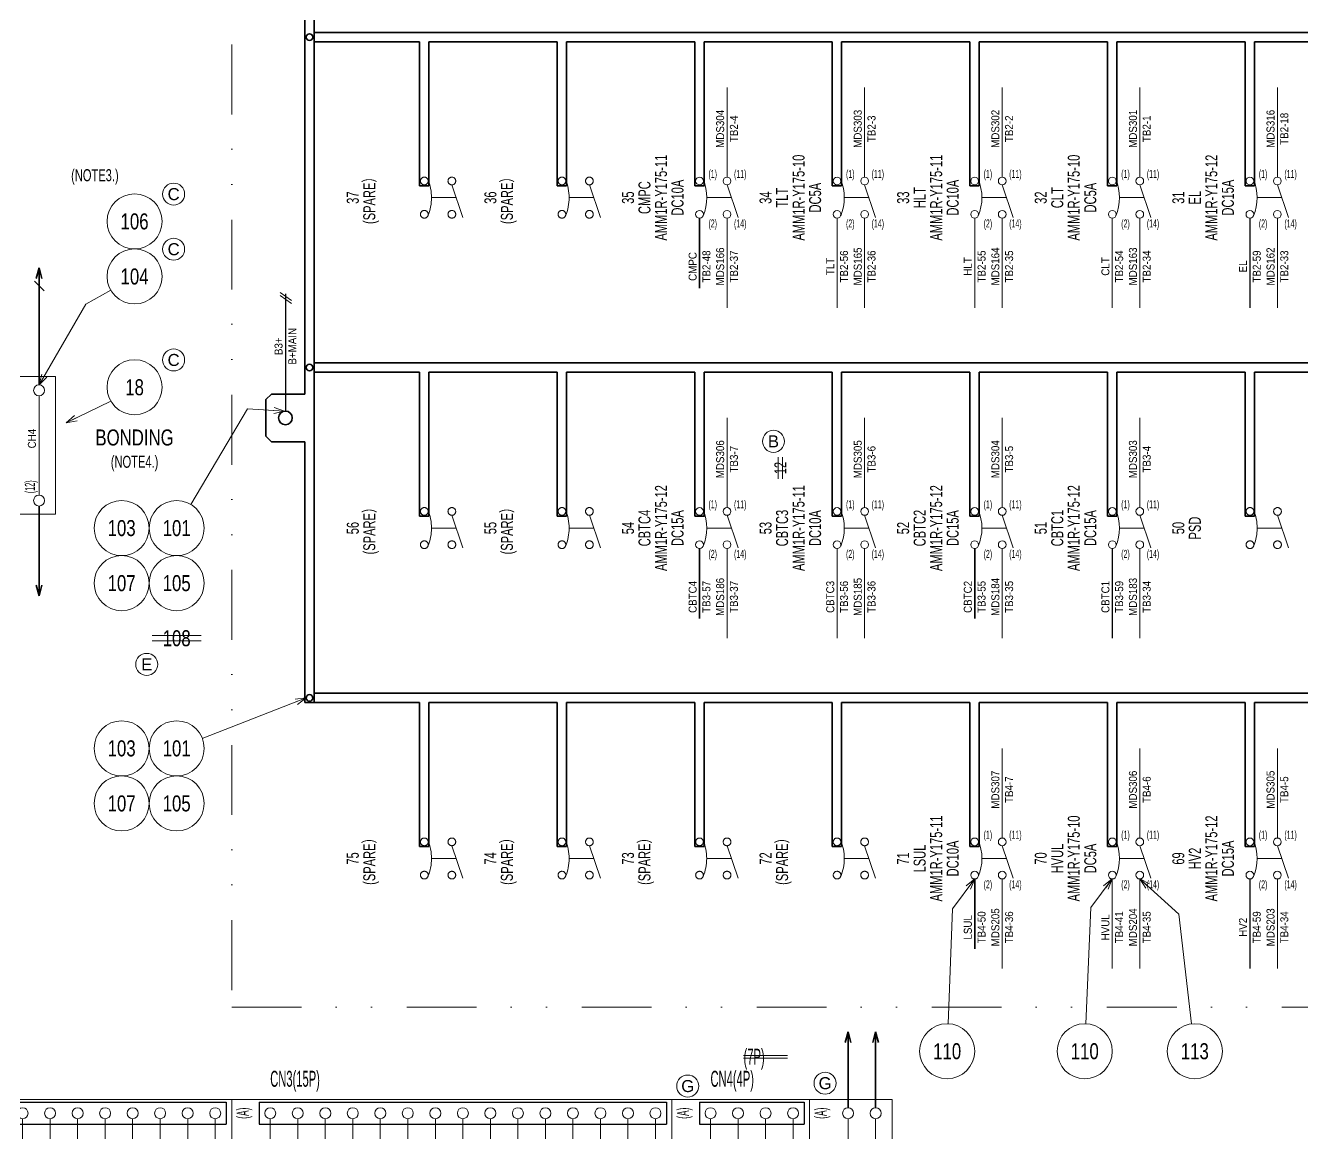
# Model space of a CAD drawing. Header units: millimetres. Extents: x 10 to 832, y 7 to 590.
# Drawn here: x 277.5 to 509.6, y 255.1 to 456.2 of the extents above; entities that cross this region are included whole.
import ezdxf
from ezdxf.enums import TextEntityAlignment as Align

# ---------------------------------------------------------------- set-up
doc = ezdxf.new("R2010")
doc.units = ezdxf.units.MM
for name, pattern in [('DASHDOT', [25.3, 12.7, -6.3, 0, -6.3]), ('DASHED', [19, 12.7, -6.3]), ('DIVIDE', [31.6, 12.7, -6.3, 0, -6.3, 0, -6.3])]:
    doc.linetypes.add(name, pattern=pattern)
for name, color, linetype in [('GR1_02', 7, 'Continuous'), ('GR1_03', 7, 'Continuous'), ('GR1_04', 7, 'Continuous'), ('GR1_05', 7, 'Continuous'), ('GR1_13', 7, 'Continuous'), ('GR1_15', 7, 'Continuous')]:
    doc.layers.add(name, color=color, linetype=linetype)
doc.styles.add('HG丸ｺﾞｼｯｸM-PRO', font='')
doc.styles.get('HG丸ｺﾞｼｯｸM-PRO').set_extended_font_data('HG丸ｺﾞｼｯｸM-PRO')

# ---------------------------------------------------------------- blocks, each defined once
blk = doc.blocks.new('BLKF117')
at = {"layer": 'GR1_03', "color": 3, "linetype": 'Continuous', "lineweight": 35}
for p, q in [((328.3, 515), (328.3, 389.34)), ((328.3, 515), (330, 515)), ((330, 515), (330, 333.3)), ((321.22, 388.34), (322.22, 389.34)), ((321.22, 388.34), (321.22, 381.66)), ((328.3, 389.34), (322.22, 389.34)), ((321.22, 381.66), (322.22, 380.66)), ((322.22, 380.66), (328.3, 380.66)), ((328.3, 380.66), (328.3, 333.3)), ((328.3, 333.3), (330, 333.3))]:
    blk.add_line(p, q, dxfattribs=at)
for centre, radius in [((329.15, 514.15), 0.6), ((329.15, 454.15), 0.6), ((329.15, 394.15), 0.6), ((324.76, 385), 1.24), ((329.15, 334.15), 0.6)]:
    blk.add_circle(centre, radius, dxfattribs=at)
blk = doc.blocks.new('FXTIP_ARROW_S')
at = {"color": 0, "linetype": 'Continuous', "lineweight": -2}
for q in [(-1, 0), (-0.97, 0.26), (-0.97, -0.26)]:
    blk.add_line((0, 0), q, dxfattribs=at)
blk = doc.blocks.new('FXTIP_ARROW_E')
at = {"color": 0, "linetype": 'Continuous', "lineweight": -2}
for q in [(-1, 0), (-0.97, 0.26), (-0.97, -0.26)]:
    blk.add_line((0, 0), q, dxfattribs=at)
blk = doc.blocks.new('BLKF126')
at = {"layer": 'GR1_13', "color": 4, "linetype": 'DIVIDE', "lineweight": 13}
for p, q in [((315, 580), (315, 278)), ((315, 278), (825, 278))]:
    blk.add_line(p, q, dxfattribs=at)
blk = doc.blocks.new('BLKF128')
at = {"layer": 'GR1_03', "color": 2, "linetype": 'Continuous', "lineweight": 25}
for p, q in [((400, 260.75), (419, 260.75)), ((400, 260.75), (400, 256.75)), ((419, 260.75), (419, 256.75)), ((400, 256.75), (419, 256.75))]:
    blk.add_line(p, q, dxfattribs=at)
blk = doc.blocks.new('BLKF203')
at = {"layer": 'GR1_03', "color": 2, "linetype": 'Continuous', "lineweight": 25}
for p, q in [((265, 260.75), (314, 260.75)), ((265, 260.75), (265, 256.75)), ((314, 260.75), (314, 256.75)), ((265, 256.75), (314, 256.75))]:
    blk.add_line(p, q, dxfattribs=at)
blk = doc.blocks.new('BLKF204')
at = {"layer": 'GR1_03', "color": 2, "linetype": 'Continuous', "lineweight": 25}
for p, q in [((320, 260.75), (394, 260.75)), ((320, 260.75), (320, 256.75)), ((394, 260.75), (394, 256.75)), ((320, 256.75), (394, 256.75))]:
    blk.add_line(p, q, dxfattribs=at)
blk = doc.blocks.new('BLKF213')
at = {"layer": 'GR1_02', "color": 4, "linetype": 'Continuous', "lineweight": 13}
for p, q in [((282.96, 392.5), (218, 392.5)), ((218, 367.5), (218, 392.5)), ((282.96, 367.5), (282.96, 392.5)), ((225, 371), (225, 389)), ((230, 371), (230, 389)), ((235, 371), (235, 389)), ((240, 371), (240, 389)), ((245, 371), (245, 389)), ((250, 371), (250, 389)), ((255, 371), (255, 389)), ((260, 371), (260, 389)), ((265, 371), (265, 389)), ((270, 371), (270, 389)), ((275, 371), (275, 389)), ((280, 371), (280, 389)), ((282.96, 367.5), (218, 367.5))]:
    blk.add_line(p, q, dxfattribs=at)
for centre in [(225, 390), (230, 390), (235, 390), (240, 390), (245, 390), (250, 390), (255, 390), (260, 390), (265, 390), (270, 390), (275, 390), (280, 390), (225, 370), (230, 370), (235, 370), (240, 370), (245, 370), (250, 370), (255, 370), (260, 370), (265, 370), (270, 370), (275, 370), (280, 370)]:
    blk.add_circle(centre, 1, dxfattribs=at)
at = {"layer": 'GR1_02', "color": 3, "linetype": 'Continuous', "lineweight": 35, "style": 'HG丸ｺﾞｼｯｸM-PRO'}
for s, width, p in [('(10)', 0.521214, (268.33, 372.5)), ('(12)', 0.521214, (278.33, 372.5)), ('(1)', 0.521222, (223.33, 372.5)), ('(5)', 0.521222, (243.33, 372.5))]:
    blk.add_text(s, height=1.818, rotation=90, dxfattribs=dict(at, width=width)).set_placement(p, align=Align.MIDDLE_CENTER)
blk = doc.blocks.new('BLKF222')
at = {"layer": 'GR1_03', "color": 3, "linetype": 'Continuous', "lineweight": 35}
for p, q in [((800.88, 335), (330, 335)), ((330, 335), (330, 333.3)), ((349.12, 333.3), (330, 333.3)), ((349.12, 333.3), (349.12, 307.17)), ((350.82, 333.3), (350.82, 307.17)), ((374.12, 333.3), (350.82, 333.3)), ((374.12, 333.3), (374.12, 307.17)), ((375.82, 333.3), (375.82, 307.17)), ((399.12, 333.3), (375.82, 333.3)), ((399.12, 333.3), (399.12, 307.17)), ((424.12, 333.3), (400.82, 333.3)), ((400.82, 333.3), (400.82, 307.17)), ((424.12, 333.3), (424.12, 307.17)), ((449.12, 333.3), (425.82, 333.3)), ((425.82, 333.3), (425.82, 307.17)), ((449.12, 333.3), (449.12, 307.17)), ((450.82, 333.3), (450.82, 307.17)), ((474.12, 333.3), (450.82, 333.3)), ((474.12, 333.3), (474.12, 307.17)), ((475.82, 333.3), (475.82, 307.17)), ((499.12, 333.3), (475.82, 333.3)), ((499.13, 333.3), (499.13, 307.17)), ((500.83, 333.3), (500.83, 307.17)), ((524.13, 333.3), (500.83, 333.3)), ((349.12, 307.17), (350.82, 307.17)), ((374.12, 307.17), (375.82, 307.17)), ((399.12, 307.17), (400.82, 307.17)), ((424.12, 307.17), (425.82, 307.17)), ((449.12, 307.17), (450.82, 307.17)), ((474.12, 307.17), (475.82, 307.17)), ((499.13, 307.17), (500.83, 307.17))]:
    blk.add_line(p, q, dxfattribs=at)
blk = doc.blocks.new('BLKF223')
at = {"layer": 'GR1_03', "color": 3, "linetype": 'Continuous', "lineweight": 35}
for p, q in [((800.88, 395), (330, 395)), ((330, 395), (330, 393.3)), ((349.12, 393.3), (330, 393.3)), ((349.12, 393.3), (349.12, 367.17)), ((350.82, 393.3), (350.82, 367.17)), ((374.12, 393.3), (350.82, 393.3)), ((374.12, 393.3), (374.12, 367.17)), ((399.12, 393.3), (375.82, 393.3)), ((375.82, 393.3), (375.82, 367.17)), ((399.12, 367.17), (399.12, 393.3)), ((424.12, 393.3), (400.82, 393.3)), ((400.82, 367.17), (400.82, 393.3)), ((424.12, 393.3), (424.12, 367.17)), ((425.82, 393.3), (425.82, 367.17)), ((449.12, 393.3), (425.82, 393.3)), ((449.12, 393.3), (449.12, 367.17)), ((450.82, 393.3), (450.82, 367.17)), ((474.12, 393.3), (450.82, 393.3)), ((474.12, 393.3), (474.12, 367.17)), ((475.82, 393.3), (475.82, 367.17)), ((499.12, 393.3), (475.82, 393.3)), ((499.13, 393.3), (499.13, 367.17)), ((500.83, 393.3), (500.83, 367.17)), ((524.13, 393.3), (500.83, 393.3)), ((349.12, 367.17), (350.82, 367.17)), ((374.12, 367.17), (375.82, 367.17)), ((399.12, 367.17), (400.82, 367.17)), ((399.18, 367.17), (400.88, 367.17)), ((424.12, 367.17), (425.82, 367.17)), ((449.12, 367.17), (450.82, 367.17)), ((474.12, 367.17), (475.82, 367.17)), ((499.13, 367.17), (500.83, 367.17))]:
    blk.add_line(p, q, dxfattribs=at)
blk = doc.blocks.new('BLKF224')
at = {"layer": 'GR1_03', "color": 3, "linetype": 'Continuous', "lineweight": 35}
for p, q in [((790.85, 455), (330, 455)), ((330, 455), (330, 453.3)), ((349.12, 453.3), (330, 453.3)), ((349.12, 453.3), (349.12, 427.17)), ((350.82, 453.3), (350.82, 427.17)), ((374.12, 453.3), (350.82, 453.3)), ((374.12, 453.3), (374.12, 427.17)), ((399.12, 453.3), (375.82, 453.3)), ((375.82, 453.3), (375.82, 427.17)), ((399.12, 427.17), (399.12, 453.3)), ((424.12, 453.3), (400.82, 453.3)), ((400.82, 427.17), (400.82, 453.3)), ((424.12, 453.3), (424.12, 427.17)), ((425.82, 453.3), (425.82, 427.17)), ((449.12, 453.3), (425.82, 453.3)), ((449.12, 453.3), (449.12, 427.17)), ((450.82, 453.3), (450.82, 427.17)), ((474.12, 453.3), (450.82, 453.3)), ((474.12, 453.3), (474.12, 427.17)), ((475.82, 453.3), (475.82, 427.17)), ((499.12, 453.3), (475.82, 453.3)), ((499.13, 453.3), (499.13, 427.17)), ((500.83, 453.3), (500.83, 427.17)), ((524.13, 453.3), (500.83, 453.3)), ((349.12, 427.17), (350.82, 427.17)), ((374.12, 427.17), (375.82, 427.17)), ((399.12, 427.17), (400.82, 427.17)), ((399.18, 427.17), (400.88, 427.17)), ((424.12, 427.17), (425.82, 427.17)), ((449.12, 427.17), (450.82, 427.17)), ((474.12, 427.17), (475.82, 427.17)), ((499.13, 427.17), (500.83, 427.17))]:
    blk.add_line(p, q, dxfattribs=at)
blk = doc.blocks.new('BLKF226')
at = {"layer": 'GR1_02', "color": 4, "linetype": 'DIVIDE', "lineweight": 13}
for p, q in [((382, 421.41), (380, 427.32)), ((376.31, 425), (380.82, 425))]:
    blk.add_line(p, q, dxfattribs=at)
for centre in [(375, 428.02), (380, 428.02), (375, 421.98), (380, 421.98)]:
    blk.add_circle(centre, 0.701, dxfattribs=at)
blk.add_arc((367.81, 425), 8.5, 337.237, 22.763, dxfattribs=at)
blk = doc.blocks.new('BLKF227')
at = {"layer": 'GR1_02', "color": 4, "linetype": 'DIVIDE', "lineweight": 13}
for p, q in [((357, 421.41), (355, 427.32)), ((351.31, 425), (355.82, 425))]:
    blk.add_line(p, q, dxfattribs=at)
for centre in [(350, 428.02), (355, 428.02), (350, 421.98), (355, 421.98)]:
    blk.add_circle(centre, 0.701, dxfattribs=at)
blk.add_arc((342.81, 425), 8.5, 337.237, 22.763, dxfattribs=at)
blk = doc.blocks.new('BLKF229')
at = {"layer": 'GR1_02', "color": 4, "linetype": 'DIVIDE', "lineweight": 13}
for p, q in [((382, 361.41), (380, 367.32)), ((376.31, 365), (380.82, 365))]:
    blk.add_line(p, q, dxfattribs=at)
for centre in [(375, 368.02), (380, 368.02), (375, 361.98), (380, 361.98)]:
    blk.add_circle(centre, 0.701, dxfattribs=at)
blk.add_arc((367.81, 365), 8.5, 337.237, 22.763, dxfattribs=at)
blk = doc.blocks.new('BLKF230')
at = {"layer": 'GR1_02', "color": 4, "linetype": 'DIVIDE', "lineweight": 13}
for p, q in [((357, 361.41), (355, 367.32)), ((351.31, 365), (355.82, 365))]:
    blk.add_line(p, q, dxfattribs=at)
for centre in [(350, 368.02), (355, 368.02), (350, 361.98), (355, 361.98)]:
    blk.add_circle(centre, 0.701, dxfattribs=at)
blk.add_arc((342.81, 365), 8.5, 337.237, 22.763, dxfattribs=at)
blk = doc.blocks.new('BLKF231')
at = {"layer": 'GR1_02', "color": 4, "linetype": 'DIVIDE', "lineweight": 13}
for p, q in [((407, 301.41), (405, 307.32)), ((401.31, 305), (405.82, 305))]:
    blk.add_line(p, q, dxfattribs=at)
for centre in [(400, 308.02), (405, 308.02), (400, 301.98), (405, 301.98)]:
    blk.add_circle(centre, 0.701, dxfattribs=at)
blk.add_arc((392.81, 305), 8.5, 337.237, 22.763, dxfattribs=at)
blk = doc.blocks.new('BLKF232')
at = {"layer": 'GR1_02', "color": 4, "linetype": 'DIVIDE', "lineweight": 13}
for p, q in [((382, 301.41), (380, 307.32)), ((376.31, 305), (380.82, 305))]:
    blk.add_line(p, q, dxfattribs=at)
for centre in [(375, 308.02), (380, 308.02), (375, 301.98), (380, 301.98)]:
    blk.add_circle(centre, 0.701, dxfattribs=at)
blk.add_arc((367.81, 305), 8.5, 337.237, 22.763, dxfattribs=at)
blk = doc.blocks.new('BLKF233')
at = {"layer": 'GR1_02', "color": 4, "linetype": 'DIVIDE', "lineweight": 13}
for p, q in [((357, 301.41), (355, 307.32)), ((351.31, 305), (355.82, 305))]:
    blk.add_line(p, q, dxfattribs=at)
for centre in [(350, 308.02), (355, 308.02), (350, 301.98), (355, 301.98)]:
    blk.add_circle(centre, 0.701, dxfattribs=at)
blk.add_arc((342.81, 305), 8.5, 337.237, 22.763, dxfattribs=at)
blk = doc.blocks.new('BLKF255')
at = {"layer": 'GR1_02', "color": 4, "linetype": 'Continuous', "lineweight": 13}
blk.add_line((407, 421.41), (405, 427.32), dxfattribs=at)
at = {"layer": 'GR1_02', "color": 4, "linetype": 'DASHDOT', "lineweight": 13}
blk.add_line((401.31, 425), (405.82, 425), dxfattribs=at)
at = {"layer": 'GR1_02', "color": 4, "linetype": 'Continuous', "lineweight": 13}
for centre in [(400, 428.02), (405, 428.02), (400, 421.98), (405, 421.98)]:
    blk.add_circle(centre, 0.701, dxfattribs=at)
blk.add_arc((392.81, 425), 8.5, 337.237, 22.763, dxfattribs=at)
at = {"layer": 'GR1_02', "color": 4, "linetype": 'Continuous', "lineweight": 13, "style": 'HG丸ｺﾞｼｯｸM-PRO'}
for s, width, p in [('(1)', 0.521222, (402.4, 429.32)), ('(11)', 0.521214, (407.4, 429.32)), ('(2)', 0.521222, (402.4, 420.31)), ('(14)', 0.521214, (407.4, 420.31))]:
    blk.add_text(s, height=1.455, dxfattribs=dict(at, width=width)).set_placement(p, align=Align.MIDDLE_CENTER)
blk = doc.blocks.new('BLKF256')
at = {"layer": 'GR1_02', "color": 4, "linetype": 'Continuous', "lineweight": 13}
blk.add_line((432, 421.41), (430, 427.32), dxfattribs=at)
at = {"layer": 'GR1_02', "color": 4, "linetype": 'DASHDOT', "lineweight": 13}
blk.add_line((426.31, 425), (430.82, 425), dxfattribs=at)
at = {"layer": 'GR1_02', "color": 4, "linetype": 'Continuous', "lineweight": 13}
for centre in [(425, 428.02), (430, 428.02), (425, 421.98), (430, 421.98)]:
    blk.add_circle(centre, 0.701, dxfattribs=at)
blk.add_arc((417.81, 425), 8.5, 337.237, 22.763, dxfattribs=at)
at = {"layer": 'GR1_02', "color": 4, "linetype": 'Continuous', "lineweight": 13, "style": 'HG丸ｺﾞｼｯｸM-PRO'}
for s, width, p in [('(1)', 0.521222, (427.4, 429.32)), ('(11)', 0.521214, (432.4, 429.32)), ('(2)', 0.521222, (427.4, 420.31)), ('(14)', 0.521214, (432.4, 420.31))]:
    blk.add_text(s, height=1.455, dxfattribs=dict(at, width=width)).set_placement(p, align=Align.MIDDLE_CENTER)
blk = doc.blocks.new('BLKF257')
at = {"layer": 'GR1_02', "color": 4, "linetype": 'Continuous', "lineweight": 13}
blk.add_line((457, 421.41), (455, 427.32), dxfattribs=at)
at = {"layer": 'GR1_02', "color": 4, "linetype": 'DASHDOT', "lineweight": 13}
blk.add_line((451.31, 425), (455.82, 425), dxfattribs=at)
at = {"layer": 'GR1_02', "color": 4, "linetype": 'Continuous', "lineweight": 13}
for centre in [(450, 428.02), (455, 428.02), (450, 421.98), (455, 421.98)]:
    blk.add_circle(centre, 0.701, dxfattribs=at)
blk.add_arc((442.81, 425), 8.5, 337.237, 22.763, dxfattribs=at)
at = {"layer": 'GR1_02', "color": 4, "linetype": 'Continuous', "lineweight": 13, "style": 'HG丸ｺﾞｼｯｸM-PRO'}
for s, width, p in [('(1)', 0.521222, (452.4, 429.32)), ('(11)', 0.521214, (457.4, 429.32)), ('(2)', 0.521222, (452.4, 420.31)), ('(14)', 0.521214, (457.4, 420.31))]:
    blk.add_text(s, height=1.455, dxfattribs=dict(at, width=width)).set_placement(p, align=Align.MIDDLE_CENTER)
blk = doc.blocks.new('BLKF258')
at = {"layer": 'GR1_02', "color": 4, "linetype": 'Continuous', "lineweight": 13}
blk.add_line((482, 421.41), (480, 427.32), dxfattribs=at)
at = {"layer": 'GR1_02', "color": 4, "linetype": 'DASHDOT', "lineweight": 13}
blk.add_line((476.31, 425), (480.82, 425), dxfattribs=at)
at = {"layer": 'GR1_02', "color": 4, "linetype": 'Continuous', "lineweight": 13}
for centre in [(475, 428.02), (480, 428.02), (475, 421.98), (480, 421.98)]:
    blk.add_circle(centre, 0.701, dxfattribs=at)
blk.add_arc((467.81, 425), 8.5, 337.237, 22.763, dxfattribs=at)
at = {"layer": 'GR1_02', "color": 4, "linetype": 'Continuous', "lineweight": 13, "style": 'HG丸ｺﾞｼｯｸM-PRO'}
for s, width, p in [('(1)', 0.521222, (477.4, 429.32)), ('(11)', 0.521214, (482.4, 429.32)), ('(2)', 0.521222, (477.4, 420.31)), ('(14)', 0.521214, (482.4, 420.31))]:
    blk.add_text(s, height=1.455, dxfattribs=dict(at, width=width)).set_placement(p, align=Align.MIDDLE_CENTER)
blk = doc.blocks.new('BLKF259')
at = {"layer": 'GR1_02', "color": 4, "linetype": 'Continuous', "lineweight": 13}
blk.add_line((507, 421.41), (505, 427.32), dxfattribs=at)
at = {"layer": 'GR1_02', "color": 4, "linetype": 'DASHDOT', "lineweight": 13}
blk.add_line((501.31, 425), (505.82, 425), dxfattribs=at)
at = {"layer": 'GR1_02', "color": 4, "linetype": 'Continuous', "lineweight": 13}
for centre in [(500, 428.02), (505, 428.02), (500, 421.98), (505, 421.98)]:
    blk.add_circle(centre, 0.701, dxfattribs=at)
blk.add_arc((492.81, 425), 8.5, 337.237, 22.763, dxfattribs=at)
at = {"layer": 'GR1_02', "color": 4, "linetype": 'Continuous', "lineweight": 13, "style": 'HG丸ｺﾞｼｯｸM-PRO'}
for s, width, p in [('(1)', 0.521222, (502.4, 429.32)), ('(11)', 0.521214, (507.4, 429.32)), ('(2)', 0.521222, (502.4, 420.31)), ('(14)', 0.521214, (507.4, 420.31))]:
    blk.add_text(s, height=1.455, dxfattribs=dict(at, width=width)).set_placement(p, align=Align.MIDDLE_CENTER)
blk = doc.blocks.new('BLKF281')
at = {"layer": 'GR1_02', "color": 4, "linetype": 'Continuous', "lineweight": 13}
blk.add_line((482, 361.41), (480, 367.32), dxfattribs=at)
at = {"layer": 'GR1_02', "color": 4, "linetype": 'DASHDOT', "lineweight": 13}
blk.add_line((476.31, 365), (480.82, 365), dxfattribs=at)
at = {"layer": 'GR1_02', "color": 4, "linetype": 'Continuous', "lineweight": 13}
for centre in [(475, 368.02), (480, 368.02), (475, 361.98), (480, 361.98)]:
    blk.add_circle(centre, 0.701, dxfattribs=at)
blk.add_arc((467.81, 365), 8.5, 337.237, 22.763, dxfattribs=at)
at = {"layer": 'GR1_02', "color": 4, "linetype": 'Continuous', "lineweight": 13, "style": 'HG丸ｺﾞｼｯｸM-PRO'}
for s, width, p in [('(1)', 0.521222, (477.4, 369.32)), ('(11)', 0.521214, (482.4, 369.32)), ('(2)', 0.521222, (477.4, 360.31)), ('(14)', 0.521214, (482.4, 360.31))]:
    blk.add_text(s, height=1.455, dxfattribs=dict(at, width=width)).set_placement(p, align=Align.MIDDLE_CENTER)
blk = doc.blocks.new('BLKF282')
at = {"layer": 'GR1_02', "color": 4, "linetype": 'Continuous', "lineweight": 13}
blk.add_line((457, 361.41), (455, 367.32), dxfattribs=at)
at = {"layer": 'GR1_02', "color": 4, "linetype": 'DASHDOT', "lineweight": 13}
blk.add_line((451.31, 365), (455.82, 365), dxfattribs=at)
at = {"layer": 'GR1_02', "color": 4, "linetype": 'Continuous', "lineweight": 13}
for centre in [(450, 368.02), (455, 368.02), (450, 361.98), (455, 361.98)]:
    blk.add_circle(centre, 0.701, dxfattribs=at)
blk.add_arc((442.81, 365), 8.5, 337.237, 22.763, dxfattribs=at)
at = {"layer": 'GR1_02', "color": 4, "linetype": 'Continuous', "lineweight": 13, "style": 'HG丸ｺﾞｼｯｸM-PRO'}
for s, width, p in [('(1)', 0.521222, (452.4, 369.32)), ('(11)', 0.521214, (457.4, 369.32)), ('(2)', 0.521222, (452.4, 360.31)), ('(14)', 0.521214, (457.4, 360.31))]:
    blk.add_text(s, height=1.455, dxfattribs=dict(at, width=width)).set_placement(p, align=Align.MIDDLE_CENTER)
blk = doc.blocks.new('BLKF283')
at = {"layer": 'GR1_02', "color": 4, "linetype": 'Continuous', "lineweight": 13}
blk.add_line((432, 361.41), (430, 367.32), dxfattribs=at)
at = {"layer": 'GR1_02', "color": 4, "linetype": 'DASHDOT', "lineweight": 13}
blk.add_line((426.31, 365), (430.82, 365), dxfattribs=at)
at = {"layer": 'GR1_02', "color": 4, "linetype": 'Continuous', "lineweight": 13}
for centre in [(425, 368.02), (430, 368.02), (425, 361.98), (430, 361.98)]:
    blk.add_circle(centre, 0.701, dxfattribs=at)
blk.add_arc((417.81, 365), 8.5, 337.237, 22.763, dxfattribs=at)
at = {"layer": 'GR1_02', "color": 4, "linetype": 'Continuous', "lineweight": 13, "style": 'HG丸ｺﾞｼｯｸM-PRO'}
for s, width, p in [('(1)', 0.521222, (427.4, 369.32)), ('(11)', 0.521214, (432.4, 369.32)), ('(2)', 0.521222, (427.4, 360.31)), ('(14)', 0.521214, (432.4, 360.31))]:
    blk.add_text(s, height=1.455, dxfattribs=dict(at, width=width)).set_placement(p, align=Align.MIDDLE_CENTER)
blk = doc.blocks.new('BLKF284')
at = {"layer": 'GR1_02', "color": 4, "linetype": 'Continuous', "lineweight": 13}
blk.add_line((407, 361.41), (405, 367.32), dxfattribs=at)
at = {"layer": 'GR1_02', "color": 4, "linetype": 'DASHDOT', "lineweight": 13}
blk.add_line((401.31, 365), (405.82, 365), dxfattribs=at)
at = {"layer": 'GR1_02', "color": 4, "linetype": 'Continuous', "lineweight": 13}
for centre in [(400, 368.02), (405, 368.02), (400, 361.98), (405, 361.98)]:
    blk.add_circle(centre, 0.701, dxfattribs=at)
blk.add_arc((392.81, 365), 8.5, 337.237, 22.763, dxfattribs=at)
at = {"layer": 'GR1_02', "color": 4, "linetype": 'Continuous', "lineweight": 13, "style": 'HG丸ｺﾞｼｯｸM-PRO'}
for s, width, p in [('(1)', 0.521222, (402.4, 369.32)), ('(11)', 0.521214, (407.4, 369.32)), ('(2)', 0.521222, (402.4, 360.31)), ('(14)', 0.521214, (407.4, 360.31))]:
    blk.add_text(s, height=1.455, dxfattribs=dict(at, width=width)).set_placement(p, align=Align.MIDDLE_CENTER)
blk = doc.blocks.new('BLKF285')
at = {"layer": 'GR1_02', "color": 4, "linetype": 'Continuous', "lineweight": 13}
blk.add_line((457, 301.41), (455, 307.32), dxfattribs=at)
at = {"layer": 'GR1_02', "color": 4, "linetype": 'DASHDOT', "lineweight": 13}
blk.add_line((451.31, 305), (455.82, 305), dxfattribs=at)
at = {"layer": 'GR1_02', "color": 4, "linetype": 'Continuous', "lineweight": 13}
for centre in [(450, 308.02), (455, 308.02), (450, 301.98), (455, 301.98)]:
    blk.add_circle(centre, 0.701, dxfattribs=at)
blk.add_arc((442.81, 305), 8.5, 337.237, 22.763, dxfattribs=at)
at = {"layer": 'GR1_02', "color": 4, "linetype": 'Continuous', "lineweight": 13, "style": 'HG丸ｺﾞｼｯｸM-PRO'}
for s, width, p in [('(1)', 0.521222, (452.4, 309.32)), ('(11)', 0.521214, (457.4, 309.32)), ('(2)', 0.521222, (452.4, 300.31)), ('(14)', 0.521214, (457.4, 300.31))]:
    blk.add_text(s, height=1.455, dxfattribs=dict(at, width=width)).set_placement(p, align=Align.MIDDLE_CENTER)
blk = doc.blocks.new('BLKF286')
at = {"layer": 'GR1_02', "color": 4, "linetype": 'Continuous', "lineweight": 13}
blk.add_line((482, 301.41), (480, 307.32), dxfattribs=at)
at = {"layer": 'GR1_02', "color": 4, "linetype": 'DASHDOT', "lineweight": 13}
blk.add_line((476.31, 305), (480.82, 305), dxfattribs=at)
at = {"layer": 'GR1_02', "color": 4, "linetype": 'Continuous', "lineweight": 13}
for centre in [(475, 308.02), (480, 308.02), (475, 301.98), (480, 301.98)]:
    blk.add_circle(centre, 0.701, dxfattribs=at)
blk.add_arc((467.81, 305), 8.5, 337.237, 22.763, dxfattribs=at)
at = {"layer": 'GR1_02', "color": 4, "linetype": 'Continuous', "lineweight": 13, "style": 'HG丸ｺﾞｼｯｸM-PRO'}
for s, width, p in [('(1)', 0.521222, (477.4, 309.32)), ('(11)', 0.521214, (482.4, 309.32)), ('(2)', 0.521222, (477.4, 300.31)), ('(14)', 0.521214, (482.4, 300.31))]:
    blk.add_text(s, height=1.455, dxfattribs=dict(at, width=width)).set_placement(p, align=Align.MIDDLE_CENTER)
blk = doc.blocks.new('BLKF287')
at = {"layer": 'GR1_02', "color": 4, "linetype": 'Continuous', "lineweight": 13}
blk.add_line((507, 301.41), (505, 307.32), dxfattribs=at)
at = {"layer": 'GR1_02', "color": 4, "linetype": 'DASHDOT', "lineweight": 13}
blk.add_line((501.31, 305), (505.82, 305), dxfattribs=at)
at = {"layer": 'GR1_02', "color": 4, "linetype": 'Continuous', "lineweight": 13}
for centre in [(500, 308.02), (505, 308.02), (500, 301.98), (505, 301.98)]:
    blk.add_circle(centre, 0.701, dxfattribs=at)
blk.add_arc((492.81, 305), 8.5, 337.237, 22.763, dxfattribs=at)
at = {"layer": 'GR1_02', "color": 4, "linetype": 'Continuous', "lineweight": 13, "style": 'HG丸ｺﾞｼｯｸM-PRO'}
for s, width, p in [('(1)', 0.521222, (502.4, 309.32)), ('(11)', 0.521214, (507.4, 309.32)), ('(2)', 0.521222, (502.4, 300.31)), ('(14)', 0.521214, (507.4, 300.31))]:
    blk.add_text(s, height=1.455, dxfattribs=dict(at, width=width)).set_placement(p, align=Align.MIDDLE_CENTER)
blk = doc.blocks.new('BLKF301')
at = {"layer": 'GR1_02', "color": 4, "linetype": 'DIVIDE', "lineweight": 13}
for p, q in [((432, 301.41), (430, 307.32)), ((426.31, 305), (430.82, 305))]:
    blk.add_line(p, q, dxfattribs=at)
for centre in [(425, 308.02), (430, 308.02), (425, 301.98), (430, 301.98)]:
    blk.add_circle(centre, 0.701, dxfattribs=at)
blk.add_arc((417.81, 305), 8.5, 337.237, 22.763, dxfattribs=at)
blk = doc.blocks.new('BLKF303')
at = {"layer": 'GR1_02', "color": 4, "linetype": 'DIVIDE', "lineweight": 13}
for p, q in [((507.02, 361.41), (505.02, 367.32)), ((501.33, 365), (505.83, 365))]:
    blk.add_line(p, q, dxfattribs=at)
for centre in [(500.02, 368.02), (505.02, 368.02), (500.02, 361.98), (505.02, 361.98)]:
    blk.add_circle(centre, 0.701, dxfattribs=at)
blk.add_arc((492.83, 365), 8.5, 337.237, 22.763, dxfattribs=at)
blk = doc.blocks.new('BLKF334')
at = {"layer": 'GR1_02', "color": 4, "linetype": 'Continuous', "lineweight": 13}
for p, q in [((315, 261.25), (210, 261.25)), ((210, 228.75), (210, 261.25)), ((315, 228.75), (315, 261.25)), ((217, 232.25), (217, 257.75)), ((222, 232.25), (222, 257.75)), ((227, 232.25), (227, 257.75)), ((232, 232.25), (232, 257.75)), ((237, 232.25), (237, 257.75)), ((242, 232.25), (242, 257.75)), ((247, 232.25), (247, 257.75)), ((252, 232.25), (252, 257.75)), ((257, 232.25), (257, 257.75)), ((262, 232.25), (262, 257.75)), ((267, 232.25), (267, 257.75)), ((272, 232.25), (272, 257.75)), ((277, 232.25), (277, 257.75)), ((282, 232.25), (282, 257.75)), ((287, 232.25), (287, 257.75)), ((292, 232.25), (292, 257.75)), ((297, 232.25), (297, 257.75)), ((302, 232.25), (302, 257.75)), ((307, 232.25), (307, 257.75)), ((312, 232.25), (312, 257.75)), ((315, 228.75), (210, 228.75))]:
    blk.add_line(p, q, dxfattribs=at)
for centre in [(217, 258.75), (222, 258.75), (227, 258.75), (232, 258.75), (237, 258.75), (242, 258.75), (247, 258.75), (252, 258.75), (257, 258.75), (262, 258.75), (267, 258.75), (272, 258.75), (277, 258.75), (282, 258.75), (287, 258.75), (292, 258.75), (297, 258.75), (302, 258.75), (307, 258.75), (312, 258.75), (217, 231.25), (222, 231.25), (227, 231.25), (232, 231.25), (237, 231.25), (242, 231.25), (247, 231.25), (252, 231.25), (257, 231.25), (262, 231.25), (267, 231.25), (272, 231.25), (277, 231.25), (282, 231.25), (287, 231.25), (292, 231.25), (297, 231.25), (302, 231.25), (307, 231.25), (312, 231.25)]:
    blk.add_circle(centre, 1, dxfattribs=at)
at = {"layer": 'GR1_02', "color": 3, "linetype": 'Continuous', "lineweight": 35, "style": 'HG丸ｺﾞｼｯｸM-PRO'}
for s, height, width, p in [('(A)', 2.182, 0.522521, (212, 258.75)), ('(21)', 1.818, 0.521214, (215.33, 241.25)), ('(25)', 1.818, 0.521214, (235.33, 241.25)), ('(30)', 1.818, 0.521214, (260.33, 241.25)), ('(35)', 1.818, 0.521214, (285.33, 241.25)), ('(40)', 1.818, 0.521214, (310.33, 241.25)), ('(B)', 2.182, 0.521304, (212, 231.25))]:
    blk.add_text(s, height=height, rotation=90, dxfattribs=dict(at, width=width)).set_placement(p, align=Align.MIDDLE_CENTER)
blk = doc.blocks.new('BLKF335')
at = {"layer": 'GR1_02', "color": 4, "linetype": 'Continuous', "lineweight": 13}
for p, q in [((420, 261.25), (395, 261.25)), ((395, 228.75), (395, 261.25)), ((420, 228.75), (420, 261.25)), ((402, 232.25), (402, 257.75)), ((407, 232.25), (407, 257.75)), ((412, 232.25), (412, 257.75)), ((417, 232.25), (417, 257.75)), ((420, 228.75), (395, 228.75))]:
    blk.add_line(p, q, dxfattribs=at)
for centre in [(402, 258.75), (407, 258.75), (412, 258.75), (417, 258.75), (402, 231.25), (407, 231.25), (412, 231.25), (417, 231.25)]:
    blk.add_circle(centre, 1, dxfattribs=at)
at = {"layer": 'GR1_02', "color": 3, "linetype": 'Continuous', "lineweight": 35, "style": 'HG丸ｺﾞｼｯｸM-PRO'}
for s, height, width, p in [('(A)', 2.182, 0.522521, (397, 258.75)), ('(56)', 1.818, 0.521214, (400.33, 241.25)), ('(59)', 1.818, 0.521214, (415.42, 241.25)), ('(B)', 2.182, 0.521304, (397, 231.25))]:
    blk.add_text(s, height=height, rotation=90, dxfattribs=dict(at, width=width)).set_placement(p, align=Align.MIDDLE_CENTER)
blk = doc.blocks.new('BLKF336')
at = {"layer": 'GR1_02', "color": 4, "linetype": 'Continuous', "lineweight": 13}
for p, q in [((395, 261.25), (315, 261.25)), ((315, 228.75), (315, 261.25)), ((395, 228.75), (395, 261.25)), ((322, 239.75), (322, 257.75)), ((327, 239.75), (327, 257.75)), ((332, 239.75), (332, 257.75)), ((337, 239.75), (337, 257.75)), ((342, 239.75), (342, 257.75)), ((347, 239.75), (347, 257.75)), ((352, 239.75), (352, 257.75)), ((357, 239.75), (357, 257.75)), ((362, 239.75), (362, 257.75)), ((367, 239.75), (367, 257.75)), ((372, 239.75), (372, 257.75)), ((377, 239.75), (377, 257.75)), ((382, 239.75), (382, 257.75)), ((387, 239.75), (387, 257.75)), ((392, 239.75), (392, 257.75)), ((322, 237.75), (322, 232.25)), ((327, 237.75), (327, 232.25)), ((332, 237.75), (332, 232.25)), ((337, 237.75), (337, 232.25)), ((342, 237.75), (342, 232.25)), ((347, 237.75), (347, 232.25)), ((352, 237.75), (352, 232.25)), ((357, 237.75), (357, 232.25)), ((362, 237.75), (362, 232.25)), ((367, 237.75), (367, 232.25)), ((372, 237.75), (372, 232.25)), ((377, 237.75), (377, 232.25)), ((382, 237.75), (382, 232.25)), ((387, 237.75), (387, 232.25)), ((392, 237.75), (392, 232.25)), ((395, 228.75), (315, 228.75))]:
    blk.add_line(p, q, dxfattribs=at)
for centre in [(322, 258.75), (327, 258.75), (332, 258.75), (337, 258.75), (342, 258.75), (347, 258.75), (352, 258.75), (357, 258.75), (362, 258.75), (367, 258.75), (372, 258.75), (377, 258.75), (382, 258.75), (387, 258.75), (392, 258.75), (322, 238.75), (327, 238.75), (332, 238.75), (337, 238.75), (342, 238.75), (347, 238.75), (352, 238.75), (357, 238.75), (362, 238.75), (367, 238.75), (372, 238.75), (377, 238.75), (382, 238.75), (387, 238.75), (392, 238.75), (322, 231.25), (327, 231.25), (332, 231.25), (337, 231.25), (342, 231.25), (347, 231.25), (352, 231.25), (357, 231.25), (362, 231.25), (367, 231.25), (372, 231.25), (377, 231.25), (382, 231.25), (387, 231.25), (392, 231.25)]:
    blk.add_circle(centre, 1, dxfattribs=at)
at = {"layer": 'GR1_02', "color": 3, "linetype": 'Continuous', "lineweight": 35, "style": 'HG丸ｺﾞｼｯｸM-PRO'}
for s, height, width, p in [('(A)', 2.182, 0.522521, (317, 258.75)), ('(41)', 1.818, 0.521214, (320.33, 241.25)), ('(45)', 1.818, 0.521214, (340.42, 241.25)), ('(50)', 1.818, 0.521214, (365.33, 241.25)), ('(55)', 1.818, 0.521214, (390.42, 241.25)), ('(B)', 2.182, 0.521304, (317, 238.75)), ('(C)', 2.182, 0.52136, (317, 231.25))]:
    blk.add_text(s, height=height, rotation=90, dxfattribs=dict(at, width=width)).set_placement(p, align=Align.MIDDLE_CENTER)
blk = doc.blocks.new('BLKF332')
at = {"layer": 'GR1_02', "color": 4, "linetype": 'Continuous', "lineweight": 13}
for name in ['BLKF334', 'BLKF336', 'BLKF335']:
    blk.add_blockref(name, (0, 0), dxfattribs=at)
blk = doc.blocks.new('BLKF346')
at = {"layer": 'GR1_05', "color": 4, "linetype": 'Continuous', "lineweight": 13}
blk.add_circle((413.44, 380.75), 2, dxfattribs=at)
at = {"layer": 'GR1_05', "color": 4, "linetype": 'Continuous', "lineweight": 13, "style": 'HG丸ｺﾞｼｯｸM-PRO', "width": 1.04272}
blk.add_text('B', height=2.18, dxfattribs=at).set_placement((413.44, 380.75), align=Align.MIDDLE_CENTER)
blk = doc.blocks.new('BLKF362')
at = {"layer": 'GR1_05', "color": 4, "linetype": 'Continuous', "lineweight": 13}
blk.add_circle((304.45, 395.53), 2, dxfattribs=at)
at = {"layer": 'GR1_05', "color": 4, "linetype": 'Continuous', "lineweight": 13, "style": 'HG丸ｺﾞｼｯｸM-PRO', "width": 1.042931}
blk.add_text('C', height=2.18, dxfattribs=at).set_placement((304.45, 395.53), align=Align.MIDDLE_CENTER)
blk = doc.blocks.new('BLKF363')
at = {"layer": 'GR1_05', "color": 4, "linetype": 'Continuous', "lineweight": 13}
blk.add_circle((304.45, 415.64), 2, dxfattribs=at)
at = {"layer": 'GR1_05', "color": 4, "linetype": 'Continuous', "lineweight": 13, "style": 'HG丸ｺﾞｼｯｸM-PRO', "width": 1.042931}
blk.add_text('C', height=2.18, dxfattribs=at).set_placement((304.45, 415.64), align=Align.MIDDLE_CENTER)
blk = doc.blocks.new('BLKF364')
at = {"layer": 'GR1_05', "color": 4, "linetype": 'Continuous', "lineweight": 13}
blk.add_circle((304.45, 425.64), 2, dxfattribs=at)
at = {"layer": 'GR1_05', "color": 4, "linetype": 'Continuous', "lineweight": 13, "style": 'HG丸ｺﾞｼｯｸM-PRO', "width": 1.042931}
blk.add_text('C', height=2.18, dxfattribs=at).set_placement((304.45, 425.64), align=Align.MIDDLE_CENTER)
blk = doc.blocks.new('BLKF407')
at = {"layer": 'GR1_05', "color": 4, "linetype": 'Continuous', "lineweight": 13}
blk.add_circle((299.56, 340.25), 2, dxfattribs=at)
at = {"layer": 'GR1_05', "color": 4, "linetype": 'Continuous', "lineweight": 13, "style": 'HG丸ｺﾞｼｯｸM-PRO', "width": 1.04259}
blk.add_text('E', height=2.18, dxfattribs=at).set_placement((299.56, 340.25), align=Align.MIDDLE_CENTER)
blk = doc.blocks.new('BLKF418')
at = {"layer": 'GR1_02', "color": 4, "linetype": 'Continuous', "lineweight": 13}
for p, q in [((435, 261.25), (420, 261.25)), ((420, 228.75), (420, 261.25)), ((435, 228.75), (435, 261.25)), ((427, 232.25), (427, 257.75)), ((432, 232.25), (432, 257.75)), ((435, 228.75), (420, 228.75))]:
    blk.add_line(p, q, dxfattribs=at)
for centre in [(427, 258.75), (432, 258.75), (427, 231.25), (432, 231.25)]:
    blk.add_circle(centre, 1, dxfattribs=at)
at = {"layer": 'GR1_02', "color": 3, "linetype": 'Continuous', "lineweight": 35, "style": 'HG丸ｺﾞｼｯｸM-PRO'}
for s, height, width, p in [('(A)', 2.182, 0.522521, (422, 258.75)), ('(60)', 1.818, 0.521214, (425.33, 241.25)), ('(61)', 1.818, 0.521214, (430.33, 241.25)), ('(B)', 2.182, 0.521304, (422, 231.25))]:
    blk.add_text(s, height=height, rotation=90, dxfattribs=dict(at, width=width)).set_placement(p, align=Align.MIDDLE_CENTER)
blk = doc.blocks.new('BLKF419')
at = {"layer": 'GR1_05', "color": 4, "linetype": 'Continuous', "lineweight": 13}
blk.add_circle((397.86, 263.68), 2, dxfattribs=at)
at = {"layer": 'GR1_05', "color": 4, "linetype": 'Continuous', "lineweight": 13, "style": 'HG丸ｺﾞｼｯｸM-PRO', "width": 1.042883}
blk.add_text('G', height=2.18, dxfattribs=at).set_placement((397.86, 263.68), align=Align.MIDDLE_CENTER)
blk = doc.blocks.new('BLKF420')
at = {"layer": 'GR1_05', "color": 4, "linetype": 'Continuous', "lineweight": 13}
blk.add_circle((422.82, 264.2), 2, dxfattribs=at)
at = {"layer": 'GR1_05', "color": 4, "linetype": 'Continuous', "lineweight": 13, "style": 'HG丸ｺﾞｼｯｸM-PRO', "width": 1.042883}
blk.add_text('G', height=2.18, dxfattribs=at).set_placement((422.82, 264.2), align=Align.MIDDLE_CENTER)

msp = doc.modelspace()

# ---------------------------------------------------------------- linework, layer by layer
at = {"layer": 'GR1_03', "color": 4, "linetype": 'Continuous', "lineweight": 13}
for p, q in [((405, 445), (405, 428.72)), ((430, 445), (430, 428.72)), ((455, 445), (455, 428.72)), ((480, 445), (480, 428.72)), ((505, 445), (505, 428.72)), ((405, 421.28), (405, 405)), ((425, 421.28), (425, 405)), ((430, 421.28), (430, 405)), ((450, 421.28), (450, 405)), ((455, 421.28), (455, 405)), ((475, 421.28), (475, 405)), ((480, 421.28), (480, 405)), ((505, 421.28), (505, 405)), ((279.18, 409.82), (280.95, 408.05)), ((323.81, 407.76), (325.86, 406.32)), ((323.81, 407.22), (325.86, 405.78)), ((405, 385), (405, 368.72)), ((430, 385), (430, 368.72)), ((455, 385), (455, 368.72)), ((480, 385), (480, 368.72)), ((405, 361.28), (405, 345)), ((425, 361.28), (425, 345)), ((430, 361.28), (430, 345)), ((455, 361.28), (455, 345)), ((480, 361.28), (480, 345)), ((455, 325), (455, 308.72)), ((480, 325), (480, 308.72)), ((505, 325), (505, 308.72)), ((455, 301.28), (455, 285)), ((475, 301.28), (475, 285)), ((480, 301.28), (480, 285)), ((505, 301.28), (505, 285))]:
    msp.add_line(p, q, dxfattribs=at)
at = {"layer": 'GR1_03', "color": 3, "linetype": 'DASHED', "lineweight": 35}
for p, q in [((400, 421.28), (400, 405)), ((400, 361.28), (400, 345)), ((450, 361.28), (450, 345)), ((450, 301.28), (450, 285))]:
    msp.add_line(p, q, dxfattribs=at)
at = {"layer": 'GR1_03', "color": 2, "linetype": 'Continuous', "lineweight": 25}
for p, q in [((500, 421.28), (500, 405)), ((324.76, 407.52), (324.76, 386.24)), ((475, 361.28), (475, 345)), ((500, 301.28), (500, 285))]:
    msp.add_line(p, q, dxfattribs=at)
at = {"layer": 'GR1_03', "color": 3, "linetype": 'Continuous', "lineweight": 35}
for p, q in [((280, 412.28), (280, 391)), ((280, 369), (280, 352.72)), ((427, 273.53), (427, 259.75)), ((432, 273.53), (432, 259.75))]:
    msp.add_line(p, q, dxfattribs=at)
at = {"layer": 'GR1_05', "color": 4, "linetype": 'Continuous', "lineweight": 13}
for p, q in [((414.29, 373.94), (414.29, 377.86)), ((415.09, 373.94), (415.09, 377.86)), ((300.56, 345.5), (309.44, 345.5)), ((300.56, 344.5), (309.44, 344.5)), ((408, 269.25), (416, 269.25)), ((408, 268.75), (416, 268.75))]:
    msp.add_line(p, q, dxfattribs=at)
at = {"layer": 'GR1_15', "color": 4, "linetype": 'Continuous', "lineweight": 13}
for p, q in [((288.47, 405.68), (293.02, 408.19)), ((280, 391), (288.47, 405.68)), ((284.93, 384.11), (293.02, 388.07)), ((317.9, 386.65), (307.56, 369.3)), ((324.61, 386.23), (317.9, 386.65)), ((328.55, 334.15), (309.66, 326.81)), ((450, 301.28), (445.97, 295.84)), ((475, 301.28), (471.11, 296.09)), ((480, 301.28), (487.12, 294.89)), ((445.97, 295.84), (445.19, 275)), ((471.11, 296.09), (470.21, 275)), ((487.12, 294.89), (489.42, 274.97))]:
    msp.add_line(p, q, dxfattribs=at)
for centre in [(297.35, 420.69), (297.35, 410.69), (297.35, 390.57), (295, 365), (305, 365), (295, 355), (305, 355), (295, 325), (305, 325), (295, 315), (305, 315), (445, 270), (470, 270), (490, 270)]:
    msp.add_circle(centre, 5, dxfattribs=at)

# ---------------------------------------------------------------- block references
at = {"layer": 'GR1_02', "color": 4, "linetype": 'Continuous', "lineweight": 13}
for name in ['BLKF255', 'BLKF256', 'BLKF257', 'BLKF258', 'BLKF259', 'BLKF213', 'BLKF284', 'BLKF283', 'BLKF282', 'BLKF281', 'BLKF285', 'BLKF286', 'BLKF287', 'BLKF332', 'BLKF418']:
    msp.add_blockref(name, (0, 0), dxfattribs=at)
at = {"layer": 'GR1_02', "color": 4, "linetype": 'DIVIDE', "lineweight": 13}
for name in ['BLKF227', 'BLKF226', 'BLKF230', 'BLKF229', 'BLKF303', 'BLKF233', 'BLKF232', 'BLKF231', 'BLKF301']:
    msp.add_blockref(name, (0, 0), dxfattribs=at)
at = {"layer": 'GR1_03', "color": 3, "linetype": 'Continuous', "lineweight": 35}
for name in ['BLKF117', 'BLKF224', 'BLKF223', 'BLKF222']:
    msp.add_blockref(name, (0, 0), dxfattribs=at)
at = {"layer": 'GR1_03', "color": 3, "linetype": 'Continuous', "lineweight": 35, "xscale": 2, "yscale": 2}
for name, p, rotation in [('FXTIP_ARROW_S', (280, 412.28), 90), ('FXTIP_ARROW_E', (280, 352.72), 270), ('FXTIP_ARROW_S', (427, 273.53), 90), ('FXTIP_ARROW_S', (432, 273.53), 90)]:
    msp.add_blockref(name, p, dxfattribs=dict(at, rotation=rotation))
at = {"layer": 'GR1_03', "color": 2, "linetype": 'Continuous', "lineweight": 25}
for name in ['BLKF203', 'BLKF204', 'BLKF128']:
    msp.add_blockref(name, (0, 0), dxfattribs=at)
at = {"layer": 'GR1_05', "color": 4, "linetype": 'Continuous', "lineweight": 13}
for name in ['BLKF364', 'BLKF363', 'BLKF362', 'BLKF346', 'BLKF407', 'BLKF419', 'BLKF420']:
    msp.add_blockref(name, (0, 0), dxfattribs=at)
at = {"layer": 'GR1_13', "color": 4, "linetype": 'DIVIDE', "lineweight": 13}
msp.add_blockref('BLKF126', (0, 0), dxfattribs=at)
at = {"layer": 'GR1_15', "color": 4, "linetype": 'Continuous', "lineweight": 13, "xscale": 2, "yscale": 2}
for p, rotation in [((280, 391), 240), ((284.93, 384.11), 206.0910396928554), ((324.61, 386.23), 356.418445352794), ((328.55, 334.15), 21.23289229541809), ((480, 301.28), 138.0875902151719), ((450, 301.28), 53.47170573838917), ((475, 301.28), 53.13194616416767)]:
    msp.add_blockref('FXTIP_ARROW_S', p, dxfattribs=dict(at, rotation=rotation))

# ---------------------------------------------------------------- texts
at = {"layer": 'GR1_02', "color": 4, "linetype": 'Continuous', "lineweight": 13, "style": 'HG丸ｺﾞｼｯｸM-PRO'}
for s, height, width, p in [('AMM1R-Y175-11', 2.1818, 0.692153, (393, 425)), ('AMM1R-Y175-10', 2.1818, 0.692153, (418, 425)), ('AMM1R-Y175-11', 2.1818, 0.692153, (443, 425)), ('AMM1R-Y175-10', 2.1818, 0.692153, (468, 425)), ('AMM1R-Y175-12', 2.1818, 0.692153, (493, 425)), ('(SPARE）', 2.182, 0.691922, (340, 425)), ('(SPARE）', 2.182, 0.691922, (365, 425)), ('CMPC', 2.182, 0.692921, (390, 425)), ('DC10A', 2.182, 0.692605, (396, 425)), ('DC5A', 2.182, 0.692919, (421, 425)), ('DC10A', 2.182, 0.692605, (446, 425)), ('DC5A', 2.182, 0.692919, (471, 425)), ('DC15A', 2.182, 0.692605, (496, 425)), ('37', 2.182, 0.691275, (337, 425)), ('36', 2.182, 0.691275, (362, 425)), ('35', 2.182, 0.691275, (387, 425)), ('34', 2.182, 0.691275, (412, 425)), ('TLT', 2.182, 0.694605, (415, 425)), ('33', 2.182, 0.691275, (437, 425)), ('HLT', 2.182, 0.693224, (440, 425)), ('32', 2.182, 0.691275, (462, 425)), ('CLT', 2.182, 0.694018, (465, 425)), ('31', 2.182, 0.691275, (487, 425)), ('EL', 2.182, 0.692167, (490, 425)), ('AMM1R-Y175-12', 2.1818, 0.692153, (393, 365)), ('AMM1R-Y175-11', 2.1818, 0.692153, (418, 365)), ('AMM1R-Y175-12', 2.1818, 0.692153, (443, 365)), ('AMM1R-Y175-12', 2.1818, 0.692153, (468, 365)), ('(SPARE）', 2.182, 0.691922, (340, 365)), ('(SPARE）', 2.182, 0.691922, (365, 365)), ('CBTC4', 2.182, 0.693739, (390, 365)), ('DC15A', 2.182, 0.692605, (396, 365)), ('CBTC3', 2.182, 0.693739, (415, 365)), ('DC10A', 2.182, 0.692605, (421, 365)), ('CBTC2', 2.182, 0.693739, (440, 365)), ('DC15A', 2.182, 0.692605, (446, 365)), ('CBTC1', 2.182, 0.693739, (465, 365)), ('DC15A', 2.182, 0.692605, (471, 365)), ('PSD', 2.182, 0.691925, (490, 365)), ('56', 2.182, 0.691275, (337, 365)), ('55', 2.182, 0.691275, (362, 365)), ('54', 2.182, 0.691275, (387, 365)), ('53', 2.182, 0.691275, (412, 365)), ('52', 2.182, 0.691275, (437, 365)), ('51', 2.182, 0.691275, (462, 365)), ('50', 2.182, 0.691275, (487, 365)), ('AMM1R-Y175-11', 2.1818, 0.692153, (443, 305)), ('AMM1R-Y175-10', 2.1818, 0.692153, (468, 305)), ('AMM1R-Y175-12', 2.1818, 0.692153, (493, 305)), ('(SPARE）', 2.182, 0.691922, (340, 305)), ('(SPARE）', 2.182, 0.691922, (365, 305)), ('(SPARE）', 2.182, 0.691922, (390, 305)), ('(SPARE）', 2.182, 0.691922, (415, 305)), ('LSUL', 2.182, 0.69221, (440, 305)), ('DC10A', 2.182, 0.692605, (446, 305)), ('HVUL', 2.182, 0.691433, (465, 305)), ('DC5A', 2.182, 0.692919, (471, 305)), ('HV2', 2.182, 0.690888, (490, 305)), ('DC15A', 2.182, 0.692605, (496, 305)), ('75', 2.182, 0.691275, (337, 305)), ('74', 2.182, 0.691275, (362, 305)), ('73', 2.182, 0.691275, (387, 305)), ('72', 2.182, 0.691275, (412, 305)), ('71', 2.182, 0.691275, (437, 305)), ('70', 2.182, 0.691275, (462, 305)), ('69', 2.182, 0.691275, (487, 305))]:
    msp.add_text(s, height=height, rotation=90, dxfattribs=dict(at, width=width)).set_placement(p, align=Align.MIDDLE_CENTER)
at = {"layer": 'GR1_03', "color": 3, "linetype": 'Continuous', "lineweight": 35, "style": 'HG丸ｺﾞｼｯｸM-PRO'}
for s, width, p in [('CN3(15P)', 0.521586, (322, 265)), ('CN4(4P)', 0.52165, (402, 265))]:
    msp.add_text(s, height=2.909, dxfattribs=dict(at, width=width)).set_placement(p, align=Align.MIDDLE_LEFT)
at = {"layer": 'GR1_04', "color": 3, "linetype": 'Continuous', "lineweight": 35, "style": 'HG丸ｺﾞｼｯｸM-PRO'}
for s, width, p in [('MDS304', 0.911744, (403.75, 437.5)), ('MDS303', 0.911744, (428.75, 437.5)), ('MDS302', 0.911744, (453.75, 437.5)), ('MDS301', 0.911744, (478.75, 437.5)), ('MDS316', 0.911744, (503.75, 437.5)), ('TB2-4', 0.911851, (406.25, 437.5)), ('TB2-3', 0.911851, (431.25, 437.5)), ('TB2-2', 0.911851, (456.25, 437.5)), ('TB2-1', 0.911851, (481.25, 437.5)), ('TB2-18', 0.911652, (506.25, 437.5)), ('TB2-48', 0.911652, (401.25, 412.5)), ('MDS166', 0.911744, (403.75, 412.5)), ('TB2-37', 0.911652, (406.25, 412.5)), ('TB2-56', 0.911652, (426.25, 412.5)), ('MDS165', 0.911744, (428.75, 412.5)), ('TB2-36', 0.911652, (431.25, 412.5)), ('TB2-55', 0.911652, (451.25, 412.5)), ('MDS164', 0.911744, (453.75, 412.5)), ('TB2-35', 0.911652, (456.25, 412.5)), ('TB2-54', 0.911652, (476.25, 412.5)), ('MDS163', 0.911744, (478.75, 412.5)), ('TB2-34', 0.911652, (481.25, 412.5)), ('TB2-59', 0.911652, (501.25, 412.5)), ('MDS162', 0.911744, (503.75, 412.5)), ('TB2-33', 0.911652, (506.25, 412.5)), ('CMPC', 0.91241, (398.75, 412.5)), ('TLT', 0.913241, (423.75, 412.5)), ('HLT', 0.912528, (448.75, 412.5)), ('CLT', 0.912784, (473.75, 412.5)), ('EL', 0.912814, (498.75, 412.5)), ('B3+', 0.911533, (323.51, 398.02)), ('B+MAIN', 0.913147, (326.01, 398.02)), ('CH4', 0.911744, (278.69, 381.25)), ('MDS306', 0.911744, (403.75, 377.5)), ('MDS305', 0.911744, (428.75, 377.5)), ('MDS304', 0.911744, (453.75, 377.5)), ('MDS303', 0.911744, (478.75, 377.5)), ('TB3-7', 0.911851, (406.25, 377.5)), ('TB3-6', 0.911851, (431.25, 377.5)), ('TB3-5', 0.911851, (456.25, 377.5)), ('TB3-4', 0.911851, (481.25, 377.5)), ('CBTC4', 0.912418, (398.75, 352.5)), ('TB3-57', 0.911652, (401.25, 352.5)), ('MDS186', 0.911744, (403.75, 352.5)), ('TB3-37', 0.911652, (406.25, 352.5)), ('CBTC3', 0.912418, (423.75, 352.5)), ('TB3-56', 0.911652, (426.25, 352.5)), ('MDS185', 0.911744, (428.75, 352.5)), ('TB3-36', 0.911652, (431.25, 352.5)), ('CBTC2', 0.912418, (448.75, 352.5)), ('TB3-55', 0.911652, (451.25, 352.5)), ('MDS184', 0.911744, (453.75, 352.5)), ('TB3-35', 0.911652, (456.25, 352.5)), ('CBTC1', 0.912418, (473.75, 352.5)), ('TB3-59', 0.911652, (476.25, 352.5)), ('MDS183', 0.911744, (478.75, 352.5)), ('TB3-34', 0.911652, (481.25, 352.5)), ('MDS307', 0.911744, (453.75, 317.5)), ('MDS306', 0.911744, (478.75, 317.5)), ('MDS305', 0.911744, (503.75, 317.5)), ('TB4-7', 0.911851, (456.25, 317.5)), ('TB4-6', 0.911851, (481.25, 317.5)), ('TB4-5', 0.911851, (506.25, 317.5)), ('LSUL', 0.911937, (448.75, 292.5)), ('TB4-50', 0.911652, (451.25, 292.5)), ('MDS205', 0.911744, (453.75, 292.5)), ('TB4-36', 0.911652, (456.25, 292.5)), ('HVUL', 0.912271, (473.75, 292.5)), ('TB4-41', 0.911652, (476.25, 292.5)), ('MDS204', 0.911744, (478.75, 292.5)), ('TB4-35', 0.911652, (481.25, 292.5)), ('TB4-59', 0.911652, (501.25, 292.5)), ('MDS203', 0.911744, (503.75, 292.5)), ('TB4-34', 0.911652, (506.25, 292.5)), ('HV2', 0.91204, (498.75, 292.5))]:
    msp.add_text(s, height=1.455, rotation=90, dxfattribs=dict(at, width=width)).set_placement(p, align=Align.MIDDLE_CENTER)
at = {"layer": 'GR1_05', "color": 4, "linetype": 'Continuous', "lineweight": 13, "style": 'HG丸ｺﾞｼｯｸM-PRO', "width": 0.691275}
msp.add_text('12', height=2.182, rotation=90, dxfattribs=at).set_placement((414.69, 375.9), align=Align.MIDDLE_CENTER)
at = {"layer": 'GR1_05', "color": 3, "linetype": 'Continuous', "lineweight": 35, "style": 'HG丸ｺﾞｼｯｸM-PRO', "width": 0.784542}
msp.add_text('108', height=2.909, rotation=0, dxfattribs=at).set_placement((305, 345), align=Align.MIDDLE_CENTER)
at = {"layer": 'GR1_05', "color": 3, "linetype": 'Continuous', "lineweight": 35, "style": 'HG丸ｺﾞｼｯｸM-PRO', "width": 0.522085}
msp.add_text('(7P)', height=2.909, dxfattribs=at).set_placement((408, 269), align=Align.MIDDLE_LEFT)
at = {"layer": 'GR1_15', "color": 3, "linetype": 'Continuous', "lineweight": 35, "style": 'HG丸ｺﾞｼｯｸM-PRO'}
for s, height, width, p in [('(NOTE3.)', 2.182, 0.691797, (290.14, 429.08)), ('BONDING', 2.909, 0.782848, (297.35, 381.45)), ('(NOTE4.)', 2.182, 0.691797, (297.35, 377.04))]:
    msp.add_text(s, height=height, dxfattribs=dict(at, width=width)).set_placement(p, align=Align.MIDDLE_CENTER)
at = {"layer": 'GR1_15', "color": 3, "linetype": 'Continuous', "lineweight": 35, "style": 'HG丸ｺﾞｼｯｸM-PRO', "width": 0.784542}
for s, p in [('106', (297.35, 420.69)), ('104', (297.35, 410.69)), ('18', (297.35, 390.57)), ('103', (295, 365)), ('101', (305, 365)), ('107', (295, 355)), ('105', (305, 355)), ('103', (295, 325)), ('101', (305, 325)), ('107', (295, 315)), ('105', (305, 315)), ('110', (445, 270)), ('110', (470, 270)), ('113', (490, 270))]:
    msp.add_text(s, height=2.909, rotation=0, dxfattribs=at).set_placement(p, align=Align.MIDDLE_CENTER)

doc.saveas('drawing.dxf')
